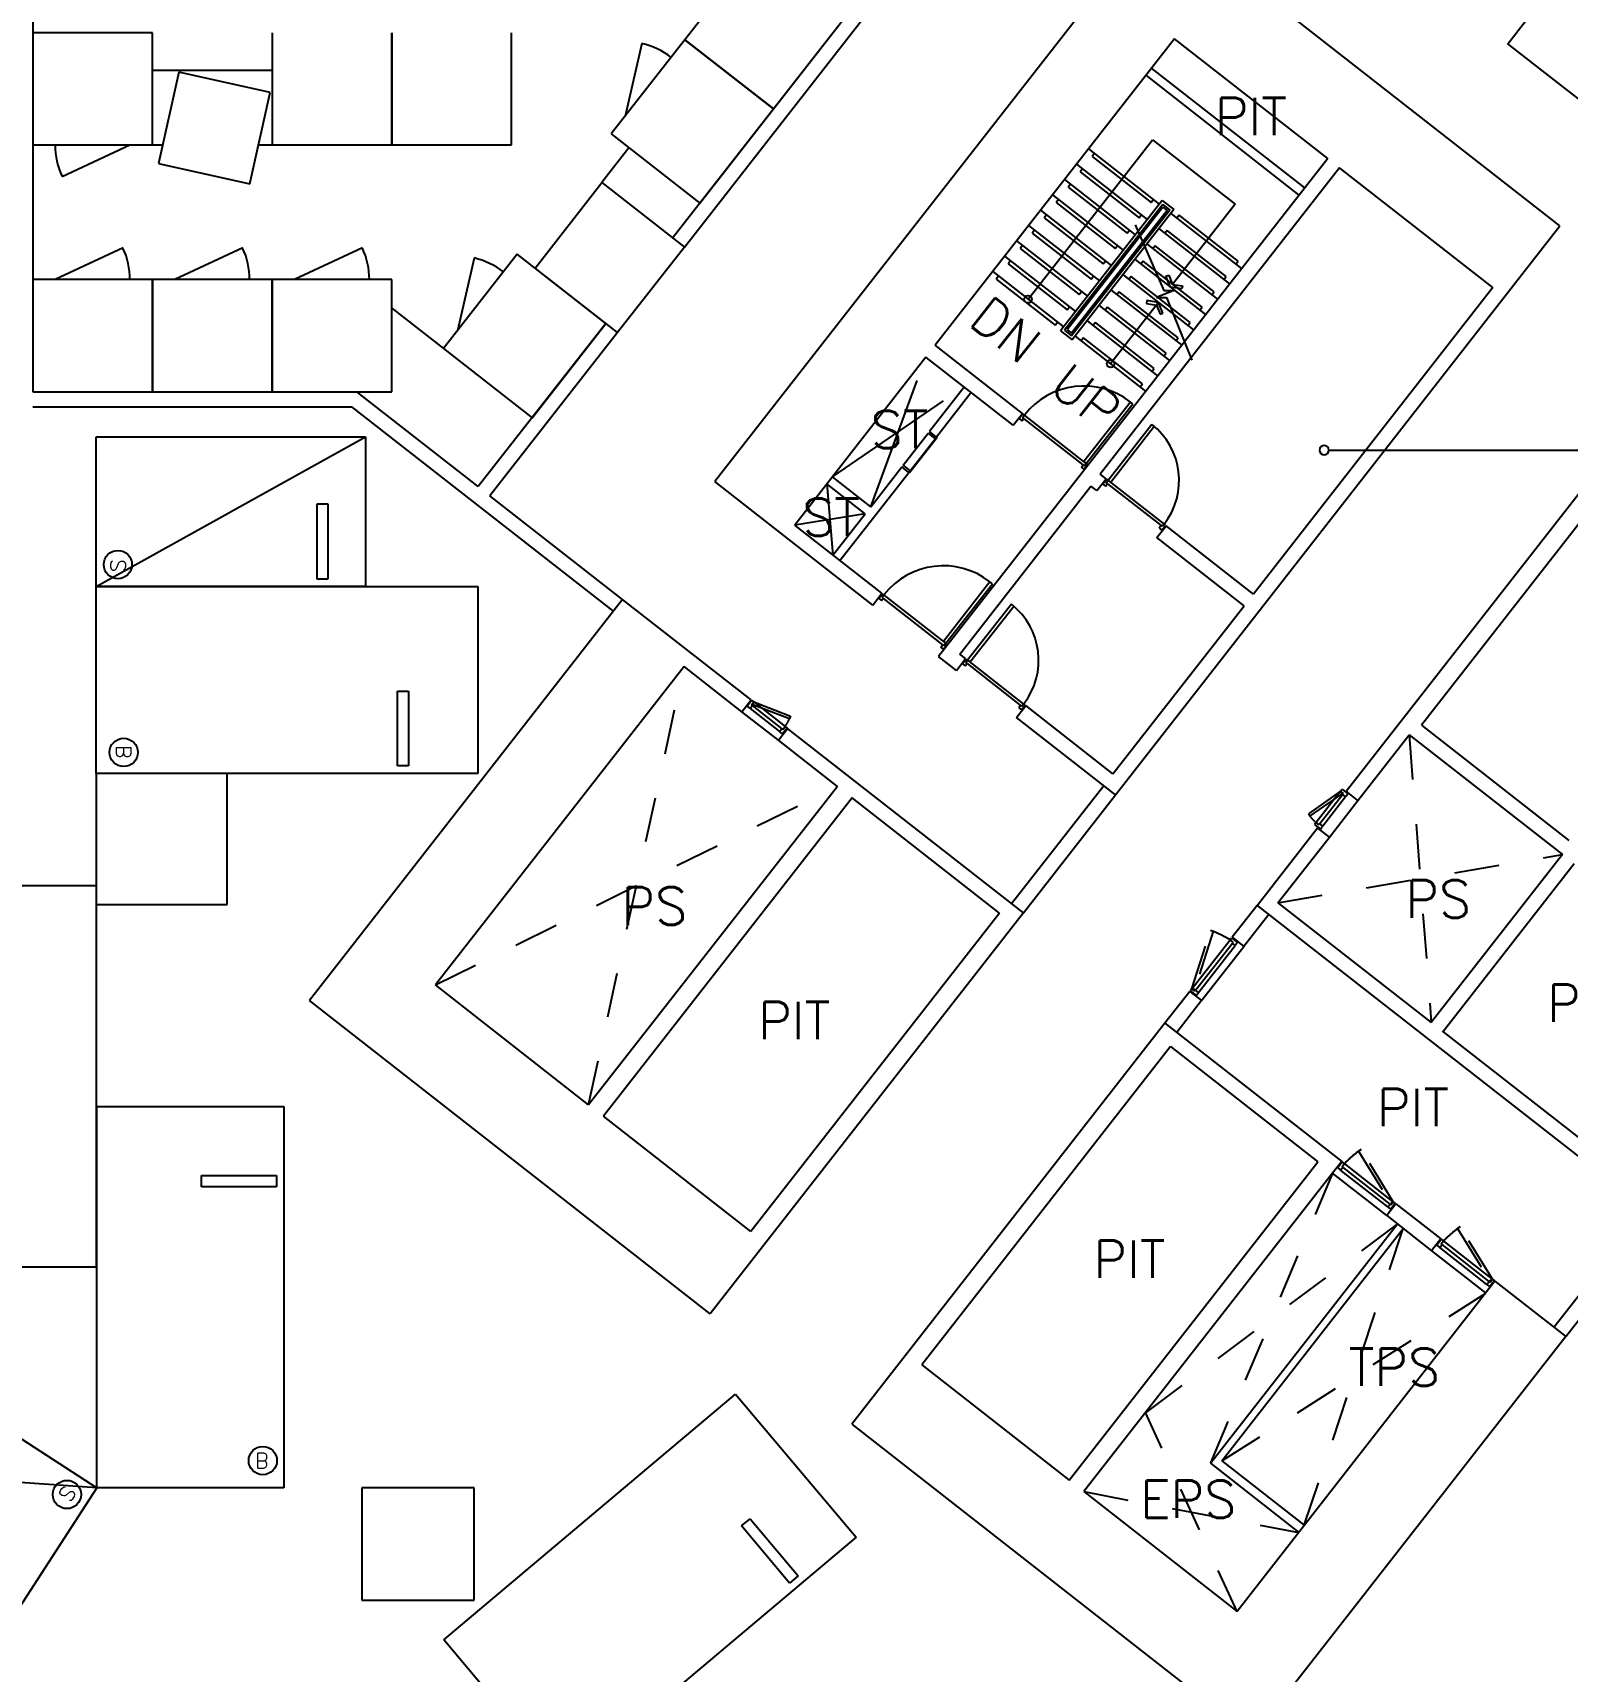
# Model space of a CAD drawing. Header units: millimetres. Extents: x -7614 to 421357, y 87385 to 341757.
# Drawn here: x 348720 to 369234, y 132727 to 154627 of the extents above; entities that cross this region are included whole.
import ezdxf
from ezdxf.enums import TextEntityAlignment as Align

# ---------------------------------------------------------------- set-up
doc = ezdxf.new("R2010")
doc.units = ezdxf.units.MM
doc.header["$LTSCALE"] = 600
doc.header["$MEASUREMENT"] = 0
doc.linetypes.add('HID', pattern=[5, 3, -2])
doc.linetypes.add('HIDDEN', pattern=[2, 1, -1])
doc.layers.add('e-plan', color=9, linetype='CONTINUOUS')
doc.layers.add('e-room-box', color=7, linetype='CONTINUOUS')
doc.styles.add('kiahn', font='romans.shx', dxfattribs={"bigfont": 'cadhs.shx'})

msp = doc.modelspace()

# ---------------------------------------------------------------- linework, layer by layer
at = {"layer": 'e-plan'}
for p, q in [((368438, 154481), (371517, 158422)), ((357273, 151885), (360739, 156322)), ((357431, 151762), (360897, 156199)), ((363778, 156232), (357837, 148627)), ((369136, 152045), (363778, 156232)), ((348720, 156127), (348720, 149827)), ((358424, 155795), (357439, 154534)), ((358621, 153611), (359606, 154872)), ((350320, 154627), (348720, 154627)), ((348720, 154627), (348720, 153127)), ((350320, 153127), (350320, 154627)), ((351920, 154627), (351920, 153127)), ((353520, 154627), (353520, 153127)), ((353520, 153127), (353520, 154627)), ((355120, 153127), (355120, 154627)), ((357439, 154534), (356454, 153274)), ((356864, 154485), (356639, 153510)), ((357439, 154534), (358621, 153611)), ((358621, 153611), (357439, 154534)), ((363985, 154547), (360783, 150450)), ((366034, 152947), (363985, 154547)), ((371039, 152450), (368438, 154481)), ((350320, 154127), (351920, 154127)), ((365652, 152458), (363603, 154059)), ((365726, 152553), (363677, 154153)), ((357636, 152350), (358621, 153611)), ((348720, 153127), (350320, 153127)), ((349114, 152704), (350020, 153127)), ((350320, 153127), (350457, 153127)), ((351738, 153127), (351920, 153127)), ((351920, 153127), (353520, 153127)), ((353520, 153127), (355120, 153127)), ((356691, 153089), (356327, 152624)), ((356454, 153274), (357636, 152350)), ((362026, 151065), (363691, 153197)), ((363691, 153197), (364794, 152335)), ((366034, 152947), (360831, 146288)), ((362673, 152869), (363619, 152130)), ((362834, 153074), (363779, 152335)), ((362912, 153012), (362882, 152973)), ((362882, 152973), (363670, 152357)), ((362513, 152664), (363459, 151925)), ((362752, 152807), (362722, 152768)), ((362722, 152768), (363510, 152152)), ((366191, 152823), (362990, 148726)), ((368240, 151223), (366191, 152823)), ((362353, 152459), (363299, 151720)), ((362592, 152602), (362561, 152563)), ((362561, 152563), (363349, 151947)), ((362193, 152254), (363139, 151515)), ((362432, 152398), (362401, 152358)), ((362401, 152358), (363189, 151742)), ((363819, 152386), (362459, 150645)), ((363826, 152330), (362515, 150652)), ((363830, 152295), (362550, 150656)), ((363886, 152252), (362605, 150613)), ((363921, 152256), (362609, 150578)), ((363977, 152263), (362616, 150522)), ((363670, 152357), (363700, 152397)), ((363819, 152386), (363977, 152263)), ((363826, 152330), (363921, 152256)), ((363830, 152295), (363886, 152252)), ((363937, 152212), (364882, 151473)), ((364794, 152335), (363957, 151263)), ((362033, 152049), (362979, 151311)), ((362112, 151988), (362081, 151948)), ((362272, 152193), (362241, 152153)), ((362241, 152153), (363029, 151538)), ((363195, 144441), (369136, 152045)), ((363349, 151947), (363380, 151987)), ((363457, 152061), (363839, 151183)), ((363510, 152152), (363540, 152192)), ((363651, 152105), (363670, 152090)), ((363725, 152047), (363745, 152032)), ((363777, 152007), (364722, 151268)), ((364046, 152190), (364016, 152150)), ((364834, 151574), (364046, 152190)), ((361873, 151844), (362819, 151106)), ((361952, 151783), (361921, 151743)), ((362081, 151948), (362869, 151333)), ((363189, 151742), (363220, 151782)), ((363491, 151901), (363510, 151885)), ((363565, 151842), (363585, 151827)), ((363617, 151802), (364562, 151063)), ((363726, 151780), (363695, 151740)), ((364514, 151164), (363726, 151780)), ((363886, 151985), (363856, 151945)), ((364674, 151369), (363886, 151985)), ((349927, 151750), (349020, 151327)), ((351527, 151750), (350620, 151327)), ((353127, 151750), (352220, 151327)), ((355198, 151666), (354213, 150405)), ((354623, 151616), (354398, 150642)), ((356380, 150743), (355198, 151666)), ((361713, 151640), (362659, 150901)), ((361792, 151578), (361761, 151539)), ((361921, 151743), (362709, 151128)), ((363029, 151538), (363060, 151577)), ((363330, 151696), (363350, 151680)), ((363405, 151637), (363425, 151622)), ((363457, 151597), (364402, 150858)), ((363566, 151575), (363535, 151536)), ((364354, 150959), (363566, 151575)), ((364804, 151535), (364834, 151574)), ((361553, 151435), (362499, 150696)), ((361632, 151373), (361601, 151334)), ((361601, 151334), (362389, 150718)), ((361761, 151539), (362549, 150923)), ((362869, 151333), (362900, 151372)), ((363170, 151491), (363190, 151475)), ((363245, 151432), (363265, 151417)), ((363296, 151392), (364242, 150653)), ((363406, 151370), (363375, 151331)), ((364194, 150754), (363406, 151370)), ((363867, 151374), (363906, 151387)), ((363929, 151228), (363867, 151374)), ((363906, 151387), (363957, 151263)), ((364644, 151330), (364674, 151369)), ((350320, 151327), (348720, 151327)), ((348720, 151327), (348720, 149827)), ((351920, 151327), (350320, 151327)), ((350320, 151327), (350320, 149827)), ((350320, 149827), (350320, 151327)), ((351920, 149827), (351920, 151327)), ((353520, 151327), (351920, 151327)), ((351920, 151327), (351920, 149827)), ((353520, 149827), (353520, 151327)), ((362709, 151128), (362740, 151167)), ((363010, 151286), (363030, 151271)), ((363085, 151227), (363105, 151212)), ((363136, 151187), (364082, 150449)), ((363246, 151165), (363215, 151126)), ((364034, 150550), (363246, 151165)), ((363974, 151183), (363742, 151090)), ((363839, 151183), (363974, 151183)), ((364084, 151205), (363929, 151228)), ((363957, 151263), (364089, 151244)), ((364089, 151244), (364084, 151205)), ((364483, 151125), (364514, 151164)), ((368240, 151223), (365039, 147125)), ((353520, 150947), (354213, 150405)), ((362549, 150923), (362580, 150962)), ((362850, 151081), (362870, 151066)), ((362925, 151023), (362945, 151007)), ((362976, 150983), (363922, 150244)), ((363086, 150960), (363055, 150921)), ((363874, 150345), (363086, 150960)), ((363769, 151023), (363129, 150203)), ((363612, 151048), (363610, 151007)), ((363610, 151007), (363742, 150988)), ((363769, 151023), (363612, 151048)), ((363742, 151090), (363877, 151090)), ((363742, 150988), (363793, 150864)), ((363828, 150879), (363769, 151023)), ((363877, 151090), (364216, 150251)), ((364323, 150920), (364354, 150959)), ((356380, 150743), (354675, 148560)), ((355395, 149482), (356380, 150743)), ((362389, 150718), (362420, 150757)), ((362690, 150876), (362710, 150861)), ((362765, 150818), (362785, 150802)), ((362816, 150778), (363762, 150039)), ((362926, 150755), (362895, 150716)), ((363714, 150140), (362926, 150755)), ((363793, 150864), (363828, 150879)), ((364163, 150715), (364194, 150754)), ((356538, 150619), (354833, 148437)), ((362459, 150645), (362616, 150522)), ((362515, 150652), (362609, 150578)), ((362550, 150656), (362605, 150613)), ((362656, 150573), (363602, 149834)), ((362766, 150551), (362735, 150511)), ((363554, 149935), (362766, 150551)), ((364003, 150510), (364034, 150550)), ((366278, 144488), (371028, 150568)), ((354213, 150405), (355395, 149482)), ((360660, 150292), (358906, 148046)), ((361827, 149381), (360660, 150292)), ((361950, 149538), (360783, 150450)), ((363843, 150305), (363874, 150345)), ((363683, 150100), (363714, 150140)), ((348720, 149827), (353053, 149827)), ((348720, 149827), (350320, 149827)), ((350320, 149827), (351920, 149827)), ((351920, 149827), (353520, 149827)), ((354675, 148560), (353053, 149827)), ((361172, 149892), (360708, 149297)), ((361267, 149818), (360802, 149223)), ((363523, 149896), (363554, 149935)), ((348720, 149627), (352984, 149627)), ((356482, 146894), (352984, 149627)), ((363395, 149691), (362773, 148895)), ((362805, 148870), (363426, 149666)), ((363426, 149666), (363395, 149691)), ((361827, 149381), (361950, 149538)), ((361958, 149532), (361908, 149469)), ((361908, 149469), (361944, 149442)), ((361944, 149442), (361968, 149473)), ((361953, 149485), (361977, 149517)), ((361968, 149473), (361953, 149485)), ((361977, 149517), (361958, 149532)), ((362764, 148851), (361968, 149473)), ((362805, 148870), (361977, 149517)), ((370486, 149468), (367284, 145370)), ((349570, 147227), (353170, 149227)), ((349570, 147227), (349570, 149227)), ((349570, 149227), (353170, 149227)), ((353170, 149227), (353170, 147227)), ((360357, 148848), (360689, 149273)), ((360433, 148750), (360802, 149223)), ((360810, 149217), (360441, 148744)), ((360689, 149273), (360784, 149199)), ((360802, 149223), (360708, 149297)), ((360802, 149223), (360810, 149217)), ((359512, 147572), (360433, 148750)), ((359923, 148292), (360338, 148824)), ((360433, 148750), (360338, 148824)), ((360451, 148774), (360357, 148848)), ((360441, 148744), (360433, 148750)), ((362740, 148820), (362764, 148851)), ((362775, 148792), (362740, 148820)), ((362764, 148851), (362780, 148839)), ((362773, 148895), (362805, 148870)), ((362824, 148855), (362775, 148792)), ((362780, 148839), (362805, 148870)), ((362805, 148870), (362824, 148855)), ((363069, 148664), (362990, 148726)), ((359949, 146977), (357837, 148627)), ((359849, 148198), (359337, 148598)), ((359923, 148292), (359410, 148692)), ((361112, 146322), (362867, 148568)), ((362945, 148507), (362867, 148568)), ((362945, 148507), (363069, 148664)), ((363087, 148599, 0), (363804, 148039, 0)), ((363096, 148643, 0), (363845, 148058, 0)), ((352670, 148327), (352520, 148327)), ((352520, 148327), (352520, 147327)), ((352670, 147327), (352670, 148327)), ((356606, 147051), (354833, 148437)), ((360072, 147135), (358906, 148046)), ((359418, 147646), (359849, 148198)), ((363749, 147879), (363872, 148036)), ((364916, 146967), (363749, 147879)), ((365039, 147125), (363872, 148036)), ((353170, 147227), (349570, 147227)), ((349570, 144727), (349570, 147227)), ((349570, 147227), (354670, 147227)), ((352520, 147327), (352670, 147327)), ((354670, 147227), (354670, 144727)), ((361517, 147288), (360895, 146492)), ((360927, 146467), (361549, 147263)), ((361549, 147263), (361517, 147288)), ((356606, 147051), (352419, 141693)), ((358323, 145709), (356606, 147051)), ((359949, 146977), (360072, 147135)), ((360080, 147129), (360031, 147066)), ((360031, 147066), (360066, 147038)), ((360066, 147038), (360091, 147070)), ((360075, 147082), (360099, 147114)), ((360091, 147070), (360075, 147082)), ((360099, 147114), (360080, 147129)), ((360886, 146448), (360091, 147070)), ((360927, 146467), (360099, 147114)), ((363161, 144722), (364916, 146967)), ((360862, 146416), (360886, 146448)), ((360897, 146389), (360862, 146416)), ((360886, 146448), (360902, 146436)), ((360895, 146492), (360927, 146467)), ((360947, 146452), (360897, 146389)), ((360902, 146436), (360927, 146467)), ((360927, 146467), (360947, 146452)), ((361191, 146261), (361112, 146322)), ((357428, 146155), (354103, 141900)), ((358200, 145552), (357428, 146155)), ((361068, 146103), (360831, 146288)), ((361068, 146103), (361191, 146261)), ((361210, 146195, 0), (361927, 145635, 0)), ((361218, 146239, 0), (361967, 145654, 0)), ((353595, 144827), (353595, 145827)), ((353595, 145827), (353745, 145827)), ((353745, 145827), (353745, 144827)), ((358200, 145552), (358323, 145709)), ((358331, 145703), (358270, 145624)), ((358328, 145642), (358359, 145682)), ((358340, 145633), (358328, 145642)), ((358359, 145682), (358331, 145703)), ((358359, 145682), (358777, 145355)), ((358689, 145170), (358200, 145552)), ((358270, 145624), (358297, 145603)), ((358297, 145603), (358309, 145594)), ((358309, 145594), (358340, 145633)), ((358309, 145594), (358703, 145286)), ((358340, 145633), (358734, 145325)), ((361872, 145475), (361995, 145633)), ((363195, 144441), (361872, 145475)), ((363161, 144722), (361995, 145633)), ((358689, 145170), (358812, 145328)), ((358703, 145286), (358734, 145325)), ((358715, 145276), (358703, 145286)), ((358743, 145255), (358715, 145276)), ((358734, 145325), (358746, 145316)), ((358804, 145334), (358743, 145255)), ((358746, 145316), (358777, 145355)), ((358777, 145355), (358804, 145334)), ((361964, 142865), (358812, 145328)), ((366435, 144365), (367122, 145244)), ((367122, 145244), (369171, 143643)), ((367284, 145370), (369255, 143831)), ((358689, 145170), (358689, 145170)), ((359477, 144554), (358689, 145170)), ((353745, 144827), (353595, 144827)), ((354670, 144727), (349570, 144727)), ((359477, 144554), (356152, 140299)), ((361806, 142988), (363038, 144564)), ((359674, 144400), (356349, 140145)), ((361644, 142861), (359674, 144400)), ((361964, 142865), (363195, 144441)), ((366203, 144490), (365877, 144072)), ((366233, 144447), (365925, 144053)), ((366272, 144416), (365965, 144022)), ((366054, 143876), (366435, 144365)), ((366054, 143876), (366435, 144365)), ((366203, 144490), (366224, 144517)), ((366242, 144459), (366203, 144490)), ((366224, 144517), (366303, 144456)), ((366233, 144447), (366242, 144459)), ((366272, 144416), (366233, 144447)), ((366282, 144428), (366272, 144416)), ((366435, 144365), (366278, 144488)), ((366303, 144456), (366282, 144428)), ((365087, 142963), (365896, 144000)), ((365877, 144072), (365855, 144044)), ((365855, 144044), (365934, 143983)), ((365916, 144041), (365877, 144072)), ((366054, 143876), (365896, 144000)), ((365925, 144053), (365916, 144041)), ((365965, 144022), (365925, 144053)), ((365934, 143983), (365955, 144010)), ((365955, 144010), (365965, 144022)), ((365367, 142998), (366054, 143876)), ((369171, 143643), (367416, 141397)), ((369171, 143643), (367416, 141397)), ((369171, 143643), (367416, 141397)), ((369328, 143520), (367565, 141263)), ((347070, 143227), (349570, 143227)), ((349570, 143227), (349570, 138127)), ((361964, 142865), (357778, 137506)), ((361644, 142861), (358319, 138606)), ((365087, 142963), (364754, 142538)), ((365244, 142840), (364912, 142415)), ((365087, 142963), (370445, 138777)), ((365367, 142998), (367416, 141397)), ((364215, 141848), (364726, 142502)), ((364264, 141829), (364757, 142460)), ((364303, 141799), (364796, 142429)), ((364345, 141690), (364912, 142415)), ((364726, 142502), (364748, 142530)), ((364766, 142472), (364726, 142502)), ((364748, 142530), (364827, 142468)), ((364754, 142538), (364912, 142415)), ((364757, 142460), (364766, 142472)), ((364796, 142429), (364757, 142460)), ((364805, 142441), (364796, 142429)), ((364827, 142468), (364805, 142441)), ((356152, 140299), (354103, 141900)), ((364188, 141813), (363855, 141387)), ((364188, 141813), (364345, 141690)), ((364215, 141848), (364194, 141821)), ((364194, 141821), (364273, 141759)), ((364255, 141817), (364215, 141848)), ((364264, 141829), (364255, 141817)), ((364303, 141799), (364264, 141829)), ((364273, 141759), (364294, 141787)), ((364294, 141787), (364303, 141799)), ((357778, 137506), (352419, 141693)), ((364345, 141690), (364013, 141264)), ((363855, 141387), (359669, 136029)), ((363855, 141387), (366219, 139540)), ((367574, 141274), (370568, 138934)), ((363929, 141076), (360605, 136821)), ((363929, 141076), (365899, 139537)), ((349578, 140277), (352078, 140277)), ((349578, 135177), (349578, 140277)), ((352078, 140277), (352078, 135177)), ((358319, 138606), (356349, 140145)), ((362575, 135281), (365899, 139537)), ((366219, 139540), (366096, 139383)), ((366227, 139534), (366166, 139455)), ((366224, 139473), (366255, 139513)), ((366255, 139513), (366227, 139534)), ((366909, 139002), (366255, 139513)), ((350978, 139202), (350978, 139352)), ((350978, 139352), (351978, 139352)), ((351978, 139352), (351978, 139202)), ((366096, 139383), (362772, 135127)), ((366821, 138816), (366096, 139383)), ((366166, 139455), (366193, 139434)), ((366193, 139434), (366205, 139425)), ((366205, 139425), (366236, 139464)), ((366835, 138932), (366205, 139425)), ((366236, 139464), (366224, 139473)), ((366866, 138971), (366236, 139464)), ((351978, 139202), (350978, 139202)), ((366944, 138974), (366821, 138816)), ((366835, 138932), (366866, 138971)), ((366847, 138923), (366835, 138932)), ((366875, 138901), (366847, 138923)), ((366866, 138971), (366878, 138962)), ((366936, 138980), (366875, 138901)), ((366878, 138962), (366909, 139002)), ((366909, 139002), (366936, 138980)), ((366944, 138974), (367543, 138506)), ((369056, 137324), (370287, 138900)), ((364463, 135506), (366963, 138706)), ((364616, 135539), (367042, 138644)), ((366821, 138816), (367420, 138348)), ((369214, 137201), (370445, 138777)), ((367543, 138506), (367420, 138348)), ((367551, 138500), (367489, 138421)), ((367489, 138421), (367517, 138400)), ((367529, 138390), (367560, 138430)), ((367548, 138439), (367579, 138478)), ((367560, 138430), (367548, 138439)), ((367579, 138478), (367551, 138500)), ((368190, 137937), (367560, 138430)), ((368233, 137967), (367579, 138478)), ((367420, 138348), (368145, 137782)), ((367517, 138400), (367529, 138390)), ((368159, 137898), (367529, 138390)), ((349570, 138127), (347070, 138127)), ((368268, 137940), (364820, 133527)), ((368159, 137898), (368190, 137937)), ((368171, 137889), (368159, 137898)), ((368199, 137867), (368171, 137889)), ((368190, 137937), (368202, 137928)), ((368260, 137946), (368199, 137867)), ((368202, 137928), (368233, 137967)), ((368233, 137967), (368260, 137946)), ((368268, 137940), (369214, 137201)), ((346558, 137137), (349578, 135177)), ((369214, 137201), (365027, 131842)), ((360605, 136821), (362575, 135281)), ((354215, 133146), (358115, 136432)), ((358115, 136432), (359726, 134520)), ((359669, 136029), (365027, 131842)), ((349578, 135177), (345469, 135460)), ((364463, 135506), (365645, 134583)), ((364616, 135539), (365719, 134677)), ((349578, 135177), (348488, 133499)), ((352078, 135177), (349578, 135177)), ((362772, 135127), (364820, 133527)), ((358195, 134669), (358309, 134765)), ((358309, 134765), (358954, 134001)), ((359726, 134520), (355826, 131234)), ((358839, 133904), (358195, 134669)), ((358954, 134001), (358839, 133904)), ((355826, 131234), (354215, 133146))]:
    msp.add_line(p, q, dxfattribs=at)
at = {"layer": 'e-plan', "ltscale": 0.5}
for p, q in [((350673, 154098), (350402, 152878)), ((351893, 153827), (350673, 154098)), ((351622, 152607), (351893, 153827)), ((350402, 152878), (351622, 152607)), ((355435, 151481), (356327, 152624)), ((356327, 152624), (357431, 151762)), ((357431, 151762), (356538, 150619)), ((356538, 150619), (355435, 151481)), ((351320, 144727), (349570, 144727)), ((349570, 144727), (349570, 142977)), ((351320, 142977), (351320, 144727)), ((349570, 142977), (351320, 142977)), ((354620, 135177), (353120, 135177)), ((353120, 135177), (353120, 133677)), ((354620, 133677), (354620, 135177)), ((353120, 133677), (354620, 133677))]:
    msp.add_line(p, q, dxfattribs=at)
at = {"layer": 'e-plan', "linetype": 'HID'}
for p, q in [((359923, 148292), (360660, 150292)), ((359410, 148692), (361172, 149892)), ((359337, 148598), (359418, 147646)), ((359849, 148198), (358906, 148046))]:
    msp.add_line(p, q, dxfattribs=at)
at = {"layer": 'e-plan', "extrusion": (4.23377e-09, 8.58525e-09, 1)}
for p, q in [((363681, 149391, 0), (363096, 148643, 0)), ((363713, 149367, 0), (363681, 149391, 0)), ((363700, 149351, 0), (363713, 149367, 0)), ((363140, 148634, 0), (363700, 149351, 0)), ((363077, 148658, 0), (363027, 148595, 0)), ((363027, 148595, 0), (363063, 148567, 0)), ((363063, 148567, 0), (363087, 148599, 0)), ((363072, 148611, 0), (363096, 148643, 0)), ((363087, 148599, 0), (363072, 148611, 0)), ((363096, 148643, 0), (363077, 148658, 0)), ((363096, 148643, 0), (363128, 148618, 0)), ((363128, 148618, 0), (363140, 148634, 0)), ((363845, 148058, 0), (363820, 148026, 0)), ((363865, 148042, 0), (363845, 148058, 0)), ((363804, 148039, 0), (363780, 148007, 0)), ((363780, 148007, 0), (363815, 147979, 0)), ((363820, 148026, 0), (363804, 148039, 0)), ((363815, 147979, 0), (363865, 148042, 0)), ((361803, 146988, 0), (361218, 146239, 0)), ((361835, 146963, 0), (361803, 146988, 0)), ((361823, 146947, 0), (361835, 146963, 0)), ((361262, 146230, 0), (361823, 146947, 0)), ((361199, 146255, 0), (361149, 146192, 0)), ((361149, 146192, 0), (361185, 146164, 0)), ((361185, 146164, 0), (361210, 146195, 0)), ((361194, 146208, 0), (361218, 146239, 0)), ((361210, 146195, 0), (361194, 146208, 0)), ((361218, 146239, 0), (361199, 146255, 0)), ((361218, 146239, 0), (361250, 146215, 0)), ((361250, 146215, 0), (361262, 146230, 0)), ((361927, 145635, 0), (361902, 145604, 0)), ((361942, 145623, 0), (361927, 145635, 0)), ((361938, 145576, 0), (361987, 145639, 0)), ((361967, 145654, 0), (361942, 145623, 0)), ((361987, 145639, 0), (361967, 145654, 0)), ((361902, 145604, 0), (361938, 145576, 0))]:
    msp.add_line(p, q, dxfattribs=at)
at = {"layer": 'e-plan', "linetype": 'HIDDEN'}
for p, q in [((356152, 140299), (357428, 146155)), ((358347, 145643), (358359, 145682)), ((358835, 145456), (358347, 145643)), ((358359, 145682), (358849, 145494)), ((358849, 145494), (358835, 145456)), ((367122, 145244), (367416, 141397)), ((354103, 141900), (359477, 144554)), ((366203, 144490), (365773, 144189)), ((365795, 144156), (366224, 144455)), ((366224, 144455), (366203, 144490)), ((365773, 144189), (365795, 144156)), ((365367, 142998), (369171, 143643)), ((364215, 141848), (364464, 142630)), ((364501, 142617), (364254, 141837)), ((364464, 142630), (364501, 142617)), ((364254, 141837), (364215, 141848)), ((366479, 139700), (366445, 139678)), ((366445, 139678), (366875, 138981)), ((366909, 139002), (366479, 139700)), ((366096, 139383), (364457, 135498)), ((366875, 138981), (366909, 139002)), ((366963, 138706), (363597, 136183)), ((365719, 134677), (367042, 138644)), ((367803, 138666), (367769, 138644)), ((367769, 138644), (368198, 137947)), ((368233, 137967), (367803, 138666)), ((364616, 135539), (368145, 137782)), ((368198, 137947), (368233, 137967)), ((364820, 133527), (363597, 136183)), ((362772, 135127), (365645, 134583))]:
    msp.add_line(p, q, dxfattribs=at)
at = {"layer": 'e-plan'}
for centre, radius in [((362026, 151065), 50), ((363129, 150203), 50), ((349936, 145008), 189), ((351796, 135542), 189)]:
    msp.add_circle(centre, radius, dxfattribs=at)
at = {"layer": 'e-plan', "lineweight": -3}
for centre in [(349858, 147519), (349177, 135089)]:
    msp.add_circle(centre, 189, dxfattribs=at)
at = {"layer": 'e-plan'}
for centre, radius, start, end in [((356639, 153510), 1000, 52.0001, 77.0001), ((350020, 153127), 1000, 180, 205), ((349020, 151327), 1000, 0, 25), ((350620, 151327), 1000, 0, 25), ((352220, 151327), 1000, 0, 25), ((354398, 150642), 1000, 52.0001, 77.0001), ((362773, 148895), 1010, 52, 142), ((363096, 148643, 0), 950, 322, 52), ((360895, 146492), 1010, 52, 142), ((361218, 146239, 0), 950, 322, 52)]:
    msp.add_arc(centre, radius, start, end, dxfattribs=at)
at = {"layer": 'e-plan', "linetype": 'HIDDEN'}
for centre, radius, start, end in [((358438, 145620), 430, 322, 337.6359), ((366141, 144411), 430, 216.3641, 232), ((363711, 140784), 1996, 59.4081, 66.6613), ((367656, 138091), 1996, 127.3415, 134.5948), ((368980, 137057), 1996, 127.3415, 134.5948)]:
    msp.add_arc(centre, radius, start, end, dxfattribs=at)
at = {"layer": 'e-room-box'}
msp.add_line((366047, 149048), (421357, 149048), dxfattribs=at)
for start, end in [(0, 180), (180, 0)]:
    msp.add_arc((365985, 149048), 62.5, start, end, dxfattribs=at)

# ---------------------------------------------------------------- texts
at = {"layer": 'e-plan', "style": 'kiahn'}
for s, p in [('PIT', (365005, 153508)), ('ST', (360308, 149323)), ('ST', (359394, 148153)), ('PIT', (369445, 141656)), ('PIT', (358901, 141423)), ('PIT', (367172, 140260)), ('PIT', (363381, 138233))]:
    msp.add_text(s, height=500, dxfattribs=at).set_placement(p, align=Align.MIDDLE)
for s, p in [('DN', (361728, 150655)), ('UP', (362801, 149761))]:
    msp.add_text(s, height=500, rotation=321.81, dxfattribs=at).set_placement(p, align=Align.MIDDLE)
at = {"layer": 'e-plan', "lineweight": -3, "style": 'kiahn'}
for rotation, p in [(90, (349960, 147420)), (237, (349146, 135227))]:
    msp.add_text('S', height=200, rotation=rotation, dxfattribs=at).set_placement(p)
at = {"layer": 'e-plan', "style": 'kiahn', "text_generation_flag": 4}
msp.add_text('B', height=200, rotation=270, dxfattribs=at).set_placement((350037, 145107))
at = {"layer": 'e-plan', "style": 'kiahn'}
for s, p in [('PS', (367948, 142799)), ('PS', (357469, 142705)), ('TPS', (367534, 136541)), ('EPS', (364810, 134775))]:
    msp.add_text(s, height=500, dxfattribs=at).set_placement(p, align=Align.RIGHT)
at = {"layer": 'e-plan', "style": 'kiahn', "text_generation_flag": 4}
msp.add_text('B', height=200, dxfattribs=at).set_placement((351697, 135643))

doc.saveas('drawing.dxf')
